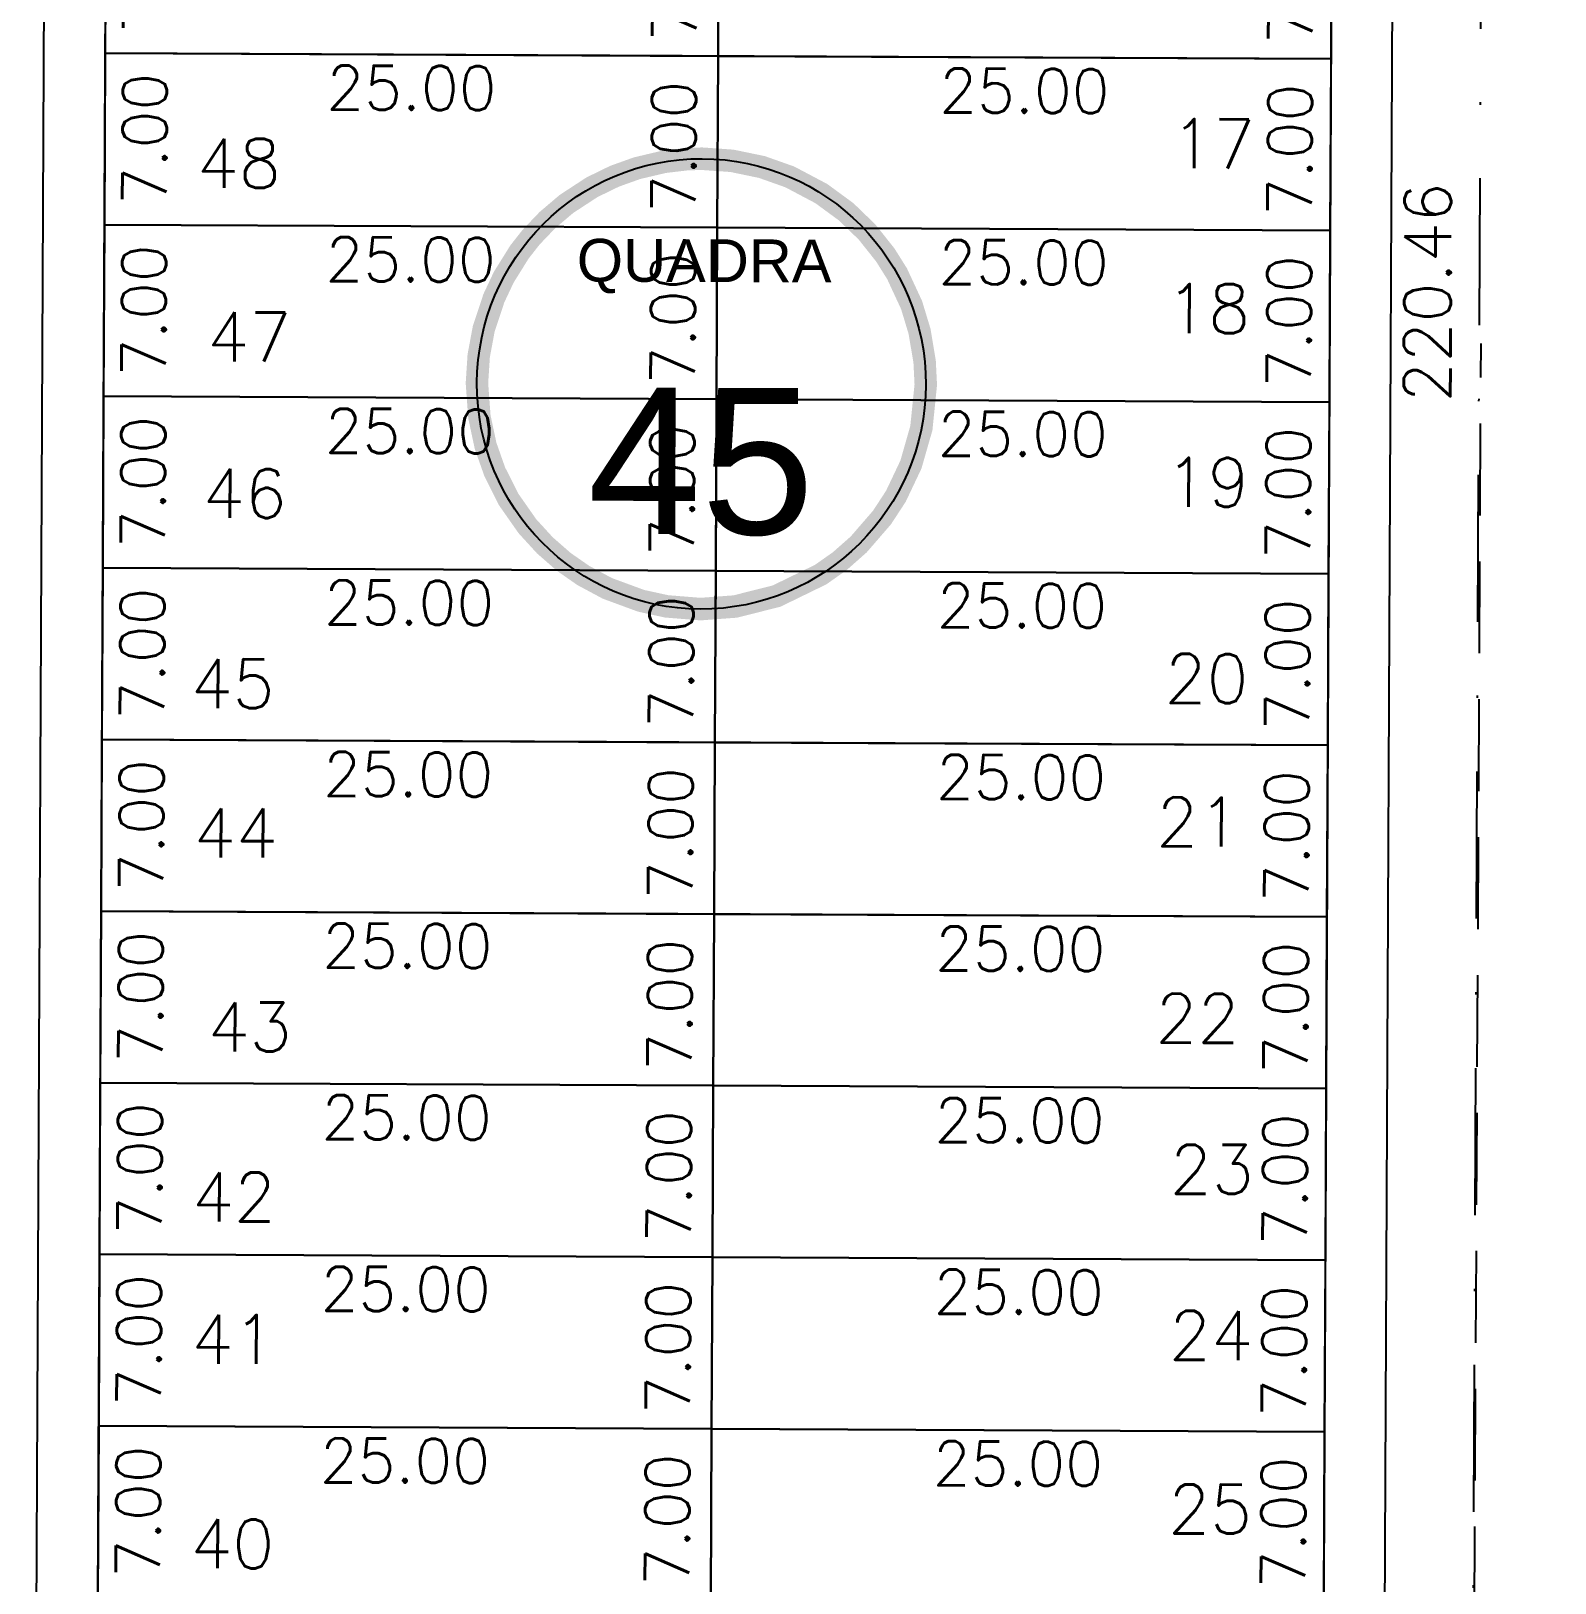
# Model space of a CAD drawing. Header units: millimetres. Extents: x -4430026 to 4783824, y 584 to 9593110.
# Drawn here: x 1752.7 to 1814.8, y 1561.2 to 1624.5 of the extents above; entities that cross this region are included whole.
import ezdxf
from ezdxf.enums import TextEntityAlignment as Align

# ---------------------------------------------------------------- set-up
doc = ezdxf.new("R2010")
doc.units = ezdxf.units.MM
for name, pattern in [('DASHDOT', [1, 0.5, -0.25, 0, -0.25]), ('HIDDEN', [0.375, 0.25, -0.125]), ('HIDDEN2', [0.1875, 0.125, -0.0625])]:
    doc.linetypes.add(name, pattern=pattern)
for name, color, linetype in [('boundary filipe', 6, 'Continuous'), ('BOUNDARY LOTES', 2, 'Continuous'), ('Calçada', 1, 'Continuous'), ('Cota', 8, 'Continuous'), ('COTAS', 8, 'Continuous'), ('Lotes', 2, 'Continuous'), ('Numero de lotes', 5, 'Continuous'), ('númeraçãoquadras', 4, 'Continuous'), ('Projeção', 8, 'HIDDEN2'), ('QUADRA', 4, 'Continuous')]:
    doc.layers.add(name, color=color, linetype=linetype)
doc.styles.add('arcad1', font='romans.shx')
doc.styles.add('ROMANS', font='romans.shx')
doc.styles.add('STYLE1', font='sanss___.ttf')
doc.dimstyles.new('BOLA100', dxfattribs={"dimscale": 0, "dimtxt": 1.9, "dimasz": 0.18, "dimexe": 0.18, "dimexo": 0.063, "dimgap": 0, "dimtad": 1, "dimzin": 4, "dimdsep": 46, "dimtxsty": 'ROMANS', "dimcen": 0.09, "dimse1": 1, "dimse2": 1, "dimsd1": 1, "dimsd2": 1, "dimclrt": 256, "dimaunit": 1, "dimadec": 4, "dimazin": 0, "dimtfac": 1.2, "dimtix": 1, "dimtmove": 2, "dimatfit": 3, "dimfxl": 1, "dimtvp": 2, "dimtolj": 1, "dimtzin": 4, "dimarcsym": 0})
doc.dimstyles.get("Standard").update_dxf_attribs({"dimtxt": 0.18, "dimasz": 0.18, "dimexe": 0.18, "dimexo": 0.0625, "dimgap": 0.09, "dimtad": 0, "dimtih": 1, "dimtoh": 1, "dimdec": 4, "dimzin": 0, "dimdsep": 46, "dimtxsty": 'Standard', "dimcen": 0.09, "dimadec": 0, "dimazin": 0, "dimtfac": 1, "dimtdec": 4, "dimtofl": 0, "dimtmove": 0, "dimatfit": 3, "dimfxl": 1, "dimtolj": 1, "dimtzin": 0, "dimarcsym": 0})

# ---------------------------------------------------------------- blocks, each defined once
blk = doc.blocks.new('NUM_quadra')
at = {"color": 6, "const_width": 0.02}
blk.add_lwpolyline([(-0.0134, 0.1996), (-0.034, 0.1971), (-0.0579, 0.1914), (-0.0779, 0.1842), (-0.0981, 0.1743), (-0.1208, 0.1594), (-0.1377, 0.145), (-0.1521, 0.1299), (-0.1625, 0.1166), (-0.1764, 0.0942), (-0.1852, 0.0754), (-0.1941, 0.0483), (-0.1985, 0.0243), (-0.2, 0), (-0.1977, -0.0299), (-0.1921, -0.0556), (-0.1839, -0.0786), (-0.1713, -0.1033), (-0.1546, -0.1269), (-0.1389, -0.1439), (-0.1219, -0.1586), (-0.1046, -0.1705), (-0.0831, -0.1819), (-0.0531, -0.1928), (-0.0302, -0.1977), (0, -0.2), (0.0309, -0.1976), (0.0677, -0.1882), (0.1069, -0.169), (0.124, -0.1569), (0.1407, -0.1421), (0.1614, -0.1181), (0.1737, -0.0992), (0.187, -0.071), (0.1962, -0.0386), (0.2, 0), (0.1989, 0.0205), (0.1943, 0.0473), (0.1871, 0.0707), (0.1741, 0.0984), (0.1635, 0.1151), (0.1472, 0.1354), (0.1285, 0.1533), (0.1063, 0.1694), (0.0782, 0.1841), (0.0533, 0.1928), (0.0267, 0.1982), (0, 0.2)], close=True, dxfattribs=at)
blk.add_circle((0, 0), 0.2)
at = {"color": 3, "insert": (-0.1114, 0.1285), "char_height": 0.038, "width": 0.2663, "attachment_point": 1, "style": 'STYLE1'}
blk.add_mtext('\\fArial|b0|i0|c0|p34;QUADRA', dxfattribs=at)
at = {"color": 3, "style": 'STYLE1'}
blk.add_attdef('00', text='', height=0.13, dxfattribs=at).set_placement((0, -0.1335), align=Align.CENTER)
blk = doc.blocks.new('*D14065')
at = {"layer": 'DEFPOINTS', "color": 0, "linetype": 'ByBlock'}
for p in [(1812.26, 1724.038), (1811.216, 1503.577), (1814.816, 1503.56)]:
    blk.add_point(p, dxfattribs=at)
at = {"layer": 'COTAS', "linetype": 'ByBlock', "insert": (1809.616, 1613.818), "char_height": 1.9, "attachment_point": 5, "rotation": 89.72858, "style": 'ROMANS'}
blk.add_mtext('\\A1;220.46', dxfattribs=at)
blk = doc.blocks.new('*D11513')
at = {"layer": 'DEFPOINTS', "color": 0}
for p in [(1780.587, 1630.247), (1780.554, 1623.247), (1807.619, 1623.119)]:
    blk.add_point(p, dxfattribs=at)
at = {"layer": 'Cota', "color": 41, "insert": (1804.036, 1626.636), "char_height": 1.8, "attachment_point": 5, "rotation": 89.72858, "style": 'ROMANS'}
blk.add_mtext('\\A1;7.00', dxfattribs=at)
blk = doc.blocks.new('*D11514')
at = {"layer": 'DEFPOINTS', "color": 0}
for p in [(1757.836, 1630.578), (1757.803, 1623.578), (1760.911, 1623.563)]:
    blk.add_point(p, dxfattribs=at)
at = {"layer": 'Cota', "color": 41, "insert": (1757.327, 1627.08), "char_height": 1.8, "attachment_point": 5, "rotation": 89.72858, "style": 'ROMANS'}
blk.add_mtext('\\A1;7.00', dxfattribs=at)
blk = doc.blocks.new('*D11515')
at = {"layer": 'DEFPOINTS', "color": 0}
for p in [(1755.459, 1630.366), (1755.426, 1623.366), (1782.491, 1623.238)]:
    blk.add_point(p, dxfattribs=at)
at = {"layer": 'Cota', "color": 41, "insert": (1778.908, 1626.755), "char_height": 1.8, "attachment_point": 5, "rotation": 89.72858, "style": 'ROMANS'}
blk.add_mtext('\\A1;7.00', dxfattribs=at)
blk = doc.blocks.new('*D11516')
at = {"layer": 'DEFPOINTS', "color": 0}
for p in [(1755.683, 1623.365), (1780.682, 1623.246), (1780.66, 1618.501)]:
    blk.add_point(p, dxfattribs=at)
at = {"layer": 'Cota', "color": 41, "insert": (1768.177, 1622.16), "char_height": 1.8, "attachment_point": 5, "rotation": 359.72858, "style": 'ROMANS'}
blk.add_mtext('\\A1;25.00', dxfattribs=at)
blk = doc.blocks.new('*D11517')
at = {"layer": 'DEFPOINTS', "color": 0}
for p in [(1780.682, 1623.246), (1805.682, 1623.128), (1805.66, 1618.382)]:
    blk.add_point(p, dxfattribs=at)
at = {"layer": 'Cota', "color": 41, "insert": (1793.177, 1622.041), "char_height": 1.8, "attachment_point": 5, "rotation": 359.72858, "style": 'ROMANS'}
blk.add_mtext('\\A1;25.00', dxfattribs=at)
blk = doc.blocks.new('*D11518')
at = {"layer": 'DEFPOINTS', "color": 0}
for p in [(1780.554, 1623.247), (1780.521, 1616.247), (1807.586, 1616.119)]:
    blk.add_point(p, dxfattribs=at)
at = {"layer": 'Cota', "color": 41, "insert": (1804.003, 1619.636), "char_height": 1.8, "attachment_point": 5, "rotation": 89.72858, "style": 'ROMANS'}
blk.add_mtext('\\A1;7.00', dxfattribs=at)
blk = doc.blocks.new('*D11519')
at = {"layer": 'DEFPOINTS', "color": 0}
for p in [(1757.803, 1623.578), (1757.77, 1616.578), (1760.878, 1616.563)]:
    blk.add_point(p, dxfattribs=at)
at = {"layer": 'Cota', "color": 41, "insert": (1757.294, 1620.08), "char_height": 1.8, "attachment_point": 5, "rotation": 89.72858, "style": 'ROMANS'}
blk.add_mtext('\\A1;7.00', dxfattribs=at)
blk = doc.blocks.new('*D11520')
at = {"layer": 'DEFPOINTS', "color": 0}
for p in [(1755.426, 1623.366), (1755.392, 1616.366), (1782.458, 1616.238)]:
    blk.add_point(p, dxfattribs=at)
at = {"layer": 'Cota', "color": 41, "insert": (1778.874, 1619.755), "char_height": 1.8, "attachment_point": 5, "rotation": 89.72858, "style": 'ROMANS'}
blk.add_mtext('\\A1;7.00', dxfattribs=at)
blk = doc.blocks.new('*D11521')
at = {"layer": 'DEFPOINTS', "color": 0}
for p in [(1755.65, 1616.365), (1780.649, 1616.247), (1780.627, 1611.501)]:
    blk.add_point(p, dxfattribs=at)
at = {"layer": 'Cota', "color": 41, "insert": (1768.144, 1615.16), "char_height": 1.8, "attachment_point": 5, "rotation": 359.72858, "style": 'ROMANS'}
blk.add_mtext('\\A1;25.00', dxfattribs=at)
blk = doc.blocks.new('*D11522')
at = {"layer": 'DEFPOINTS', "color": 0}
for p in [(1780.649, 1616.247), (1805.649, 1616.128), (1805.626, 1611.382)]:
    blk.add_point(p, dxfattribs=at)
at = {"layer": 'Cota', "color": 41, "insert": (1793.144, 1615.042), "char_height": 1.8, "attachment_point": 5, "rotation": 359.72858, "style": 'ROMANS'}
blk.add_mtext('\\A1;25.00', dxfattribs=at)
blk = doc.blocks.new('*D11523')
at = {"layer": 'DEFPOINTS', "color": 0}
for p in [(1780.521, 1616.247), (1780.488, 1609.247), (1807.553, 1609.119)]:
    blk.add_point(p, dxfattribs=at)
at = {"layer": 'Cota', "color": 41, "insert": (1803.97, 1612.636), "char_height": 1.8, "attachment_point": 5, "rotation": 89.72858, "style": 'ROMANS'}
blk.add_mtext('\\A1;7.00', dxfattribs=at)
blk = doc.blocks.new('*D11524')
at = {"layer": 'DEFPOINTS', "color": 0}
for p in [(1757.77, 1616.578), (1757.736, 1609.578), (1760.844, 1609.563)]:
    blk.add_point(p, dxfattribs=at)
at = {"layer": 'Cota', "color": 41, "insert": (1757.261, 1613.08), "char_height": 1.8, "attachment_point": 5, "rotation": 89.72858, "style": 'ROMANS'}
blk.add_mtext('\\A1;7.00', dxfattribs=at)
blk = doc.blocks.new('*D11525')
at = {"layer": 'DEFPOINTS', "color": 0}
for p in [(1755.392, 1616.366), (1755.359, 1609.366), (1782.425, 1609.238)]:
    blk.add_point(p, dxfattribs=at)
at = {"layer": 'Cota', "color": 41, "insert": (1778.841, 1612.755), "char_height": 1.8, "attachment_point": 5, "rotation": 89.72858, "style": 'ROMANS'}
blk.add_mtext('\\A1;7.00', dxfattribs=at)
blk = doc.blocks.new('*D11526')
at = {"layer": 'DEFPOINTS', "color": 0}
for p in [(1755.616, 1609.365), (1780.616, 1609.247), (1780.594, 1604.501)]:
    blk.add_point(p, dxfattribs=at)
at = {"layer": 'Cota', "color": 41, "insert": (1768.111, 1608.16), "char_height": 1.8, "attachment_point": 5, "rotation": 359.72858, "style": 'ROMANS'}
blk.add_mtext('\\A1;25.00', dxfattribs=at)
blk = doc.blocks.new('*D11527')
at = {"layer": 'DEFPOINTS', "color": 0}
for p in [(1780.616, 1609.247), (1805.616, 1609.128), (1805.593, 1604.382)]:
    blk.add_point(p, dxfattribs=at)
at = {"layer": 'Cota', "color": 41, "insert": (1793.111, 1608.042), "char_height": 1.8, "attachment_point": 5, "rotation": 359.72858, "style": 'ROMANS'}
blk.add_mtext('\\A1;25.00', dxfattribs=at)
blk = doc.blocks.new('*D11528')
at = {"layer": 'DEFPOINTS', "color": 0}
for p in [(1780.488, 1609.247), (1780.454, 1602.247), (1807.52, 1602.119)]:
    blk.add_point(p, dxfattribs=at)
at = {"layer": 'Cota', "color": 41, "insert": (1803.936, 1605.636), "char_height": 1.8, "attachment_point": 5, "rotation": 89.72858, "style": 'ROMANS'}
blk.add_mtext('\\A1;7.00', dxfattribs=at)
blk = doc.blocks.new('*D11529')
at = {"layer": 'DEFPOINTS', "color": 0}
for p in [(1757.736, 1609.578), (1757.703, 1602.578), (1760.811, 1602.563)]:
    blk.add_point(p, dxfattribs=at)
at = {"layer": 'Cota', "color": 41, "insert": (1757.228, 1606.08), "char_height": 1.8, "attachment_point": 5, "rotation": 89.72858, "style": 'ROMANS'}
blk.add_mtext('\\A1;7.00', dxfattribs=at)
blk = doc.blocks.new('*D11530')
at = {"layer": 'DEFPOINTS', "color": 0}
for p in [(1755.359, 1609.366), (1755.326, 1602.366), (1782.392, 1602.238)]:
    blk.add_point(p, dxfattribs=at)
at = {"layer": 'Cota', "color": 41, "insert": (1778.808, 1605.755), "char_height": 1.8, "attachment_point": 5, "rotation": 89.72858, "style": 'ROMANS'}
blk.add_mtext('\\A1;7.00', dxfattribs=at)
blk = doc.blocks.new('*D11531')
at = {"layer": 'DEFPOINTS', "color": 0}
for p in [(1755.583, 1602.365), (1780.583, 1602.247), (1780.56, 1597.501)]:
    blk.add_point(p, dxfattribs=at)
at = {"layer": 'Cota', "color": 41, "insert": (1768.078, 1601.16), "char_height": 1.8, "attachment_point": 5, "rotation": 359.72858, "style": 'ROMANS'}
blk.add_mtext('\\A1;25.00', dxfattribs=at)
blk = doc.blocks.new('*D11532')
at = {"layer": 'DEFPOINTS', "color": 0}
for p in [(1780.583, 1602.247), (1805.583, 1602.128), (1805.56, 1597.382)]:
    blk.add_point(p, dxfattribs=at)
at = {"layer": 'Cota', "color": 41, "insert": (1793.077, 1601.042), "char_height": 1.8, "attachment_point": 5, "rotation": 359.72858, "style": 'ROMANS'}
blk.add_mtext('\\A1;25.00', dxfattribs=at)
blk = doc.blocks.new('*D11533')
at = {"layer": 'DEFPOINTS', "color": 0}
for p in [(1780.454, 1602.247), (1780.421, 1595.247), (1807.487, 1595.119)]:
    blk.add_point(p, dxfattribs=at)
at = {"layer": 'Cota', "color": 41, "insert": (1803.903, 1598.636), "char_height": 1.8, "attachment_point": 5, "rotation": 89.72858, "style": 'ROMANS'}
blk.add_mtext('\\A1;7.00', dxfattribs=at)
blk = doc.blocks.new('*D11534')
at = {"layer": 'DEFPOINTS', "color": 0}
for p in [(1757.703, 1602.578), (1757.67, 1595.578), (1760.778, 1595.563)]:
    blk.add_point(p, dxfattribs=at)
at = {"layer": 'Cota', "color": 41, "insert": (1757.195, 1599.08), "char_height": 1.8, "attachment_point": 5, "rotation": 89.72858, "style": 'ROMANS'}
blk.add_mtext('\\A1;7.00', dxfattribs=at)
blk = doc.blocks.new('*D11535')
at = {"layer": 'DEFPOINTS', "color": 0}
for p in [(1755.326, 1602.366), (1755.293, 1595.366), (1782.358, 1595.238)]:
    blk.add_point(p, dxfattribs=at)
at = {"layer": 'Cota', "color": 41, "insert": (1778.775, 1598.755), "char_height": 1.8, "attachment_point": 5, "rotation": 89.72858, "style": 'ROMANS'}
blk.add_mtext('\\A1;7.00', dxfattribs=at)
blk = doc.blocks.new('*D11536')
at = {"layer": 'DEFPOINTS', "color": 0}
for p in [(1755.55, 1595.365), (1780.55, 1595.247), (1780.527, 1590.501)]:
    blk.add_point(p, dxfattribs=at)
at = {"layer": 'Cota', "color": 41, "insert": (1768.044, 1594.16), "char_height": 1.8, "attachment_point": 5, "rotation": 359.72858, "style": 'ROMANS'}
blk.add_mtext('\\A1;25.00', dxfattribs=at)
blk = doc.blocks.new('*D11537')
at = {"layer": 'DEFPOINTS', "color": 0}
for p in [(1780.55, 1595.247), (1805.549, 1595.128), (1805.527, 1590.383)]:
    blk.add_point(p, dxfattribs=at)
at = {"layer": 'Cota', "color": 41, "insert": (1793.044, 1594.042), "char_height": 1.8, "attachment_point": 5, "rotation": 359.72858, "style": 'ROMANS'}
blk.add_mtext('\\A1;25.00', dxfattribs=at)
blk = doc.blocks.new('*D11538')
at = {"layer": 'DEFPOINTS', "color": 0}
for p in [(1780.421, 1595.247), (1780.388, 1588.248), (1807.454, 1588.119)]:
    blk.add_point(p, dxfattribs=at)
at = {"layer": 'Cota', "color": 41, "insert": (1803.87, 1591.636), "char_height": 1.8, "attachment_point": 5, "rotation": 89.72858, "style": 'ROMANS'}
blk.add_mtext('\\A1;7.00', dxfattribs=at)
blk = doc.blocks.new('*D11539')
at = {"layer": 'DEFPOINTS', "color": 0}
for p in [(1757.67, 1595.578), (1757.637, 1588.578), (1760.745, 1588.563)]:
    blk.add_point(p, dxfattribs=at)
at = {"layer": 'Cota', "color": 41, "insert": (1757.162, 1592.08), "char_height": 1.8, "attachment_point": 5, "rotation": 89.72858, "style": 'ROMANS'}
blk.add_mtext('\\A1;7.00', dxfattribs=at)
blk = doc.blocks.new('*D11540')
at = {"layer": 'DEFPOINTS', "color": 0}
for p in [(1755.293, 1595.366), (1755.26, 1588.367), (1782.325, 1588.238)]:
    blk.add_point(p, dxfattribs=at)
at = {"layer": 'Cota', "color": 41, "insert": (1778.742, 1591.755), "char_height": 1.8, "attachment_point": 5, "rotation": 89.72858, "style": 'ROMANS'}
blk.add_mtext('\\A1;7.00', dxfattribs=at)
blk = doc.blocks.new('*D11541')
at = {"layer": 'DEFPOINTS', "color": 0}
for p in [(1755.517, 1588.365), (1780.517, 1588.247), (1780.494, 1583.501)]:
    blk.add_point(p, dxfattribs=at)
at = {"layer": 'Cota', "color": 41, "insert": (1768.011, 1587.16), "char_height": 1.8, "attachment_point": 5, "rotation": 359.72858, "style": 'ROMANS'}
blk.add_mtext('\\A1;25.00', dxfattribs=at)
blk = doc.blocks.new('*D11542')
at = {"layer": 'DEFPOINTS', "color": 0}
for p in [(1780.517, 1588.247), (1805.516, 1588.128), (1805.494, 1583.383)]:
    blk.add_point(p, dxfattribs=at)
at = {"layer": 'Cota', "color": 41, "insert": (1793.011, 1587.042), "char_height": 1.8, "attachment_point": 5, "rotation": 359.72858, "style": 'ROMANS'}
blk.add_mtext('\\A1;25.00', dxfattribs=at)
blk = doc.blocks.new('*D11543')
at = {"layer": 'DEFPOINTS', "color": 0}
for p in [(1780.388, 1588.248), (1780.355, 1581.248), (1807.42, 1581.119)]:
    blk.add_point(p, dxfattribs=at)
at = {"layer": 'Cota', "color": 41, "insert": (1803.837, 1584.636), "char_height": 1.8, "attachment_point": 5, "rotation": 89.72858, "style": 'ROMANS'}
blk.add_mtext('\\A1;7.00', dxfattribs=at)
blk = doc.blocks.new('*D11544')
at = {"layer": 'DEFPOINTS', "color": 0}
for p in [(1757.637, 1588.578), (1757.604, 1581.578), (1760.712, 1581.564)]:
    blk.add_point(p, dxfattribs=at)
at = {"layer": 'Cota', "color": 41, "insert": (1757.128, 1585.081), "char_height": 1.8, "attachment_point": 5, "rotation": 89.72858, "style": 'ROMANS'}
blk.add_mtext('\\A1;7.00', dxfattribs=at)
blk = doc.blocks.new('*D11545')
at = {"layer": 'DEFPOINTS', "color": 0}
for p in [(1755.26, 1588.367), (1755.227, 1581.367), (1782.292, 1581.238)]:
    blk.add_point(p, dxfattribs=at)
at = {"layer": 'Cota', "color": 41, "insert": (1778.709, 1584.755), "char_height": 1.8, "attachment_point": 5, "rotation": 89.72858, "style": 'ROMANS'}
blk.add_mtext('\\A1;7.00', dxfattribs=at)
blk = doc.blocks.new('*D11546')
at = {"layer": 'DEFPOINTS', "color": 0}
for p in [(1755.484, 1581.365), (1780.483, 1581.247), (1780.461, 1576.501)]:
    blk.add_point(p, dxfattribs=at)
at = {"layer": 'Cota', "color": 41, "insert": (1767.978, 1580.16), "char_height": 1.8, "attachment_point": 5, "rotation": 359.72858, "style": 'ROMANS'}
blk.add_mtext('\\A1;25.00', dxfattribs=at)
blk = doc.blocks.new('*D11547')
at = {"layer": 'DEFPOINTS', "color": 0}
for p in [(1780.483, 1581.247), (1805.483, 1581.129), (1805.461, 1576.383)]:
    blk.add_point(p, dxfattribs=at)
at = {"layer": 'Cota', "color": 41, "insert": (1792.978, 1580.042), "char_height": 1.8, "attachment_point": 5, "rotation": 359.72858, "style": 'ROMANS'}
blk.add_mtext('\\A1;25.00', dxfattribs=at)
blk = doc.blocks.new('*D11548')
at = {"layer": 'DEFPOINTS', "color": 0}
for p in [(1780.355, 1581.248), (1780.322, 1574.248), (1807.387, 1574.119)]:
    blk.add_point(p, dxfattribs=at)
at = {"layer": 'Cota', "color": 41, "insert": (1803.804, 1577.636), "char_height": 1.8, "attachment_point": 5, "rotation": 89.72858, "style": 'ROMANS'}
blk.add_mtext('\\A1;7.00', dxfattribs=at)
blk = doc.blocks.new('*D11549')
at = {"layer": 'DEFPOINTS', "color": 0}
for p in [(1757.604, 1581.578), (1757.571, 1574.578), (1760.679, 1574.564)]:
    blk.add_point(p, dxfattribs=at)
at = {"layer": 'Cota', "color": 41, "insert": (1757.095, 1578.081), "char_height": 1.8, "attachment_point": 5, "rotation": 89.72858, "style": 'ROMANS'}
blk.add_mtext('\\A1;7.00', dxfattribs=at)
blk = doc.blocks.new('*D11550')
at = {"layer": 'DEFPOINTS', "color": 0}
for p in [(1755.227, 1581.367), (1755.193, 1574.367), (1782.259, 1574.238)]:
    blk.add_point(p, dxfattribs=at)
at = {"layer": 'Cota', "color": 41, "insert": (1778.676, 1577.755), "char_height": 1.8, "attachment_point": 5, "rotation": 89.72858, "style": 'ROMANS'}
blk.add_mtext('\\A1;7.00', dxfattribs=at)
blk = doc.blocks.new('*D11551')
at = {"layer": 'DEFPOINTS', "color": 0}
for p in [(1755.451, 1574.365), (1780.45, 1574.247), (1780.428, 1569.501)]:
    blk.add_point(p, dxfattribs=at)
at = {"layer": 'Cota', "color": 41, "insert": (1767.945, 1573.16), "char_height": 1.8, "attachment_point": 5, "rotation": 359.72858, "style": 'ROMANS'}
blk.add_mtext('\\A1;25.00', dxfattribs=at)
blk = doc.blocks.new('*D11552')
at = {"layer": 'DEFPOINTS', "color": 0}
for p in [(1780.45, 1574.247), (1805.45, 1574.129), (1805.428, 1569.383)]:
    blk.add_point(p, dxfattribs=at)
at = {"layer": 'Cota', "color": 41, "insert": (1792.945, 1573.042), "char_height": 1.8, "attachment_point": 5, "rotation": 359.72858, "style": 'ROMANS'}
blk.add_mtext('\\A1;25.00', dxfattribs=at)
blk = doc.blocks.new('*D11553')
at = {"layer": 'DEFPOINTS', "color": 0}
for p in [(1780.322, 1574.248), (1780.289, 1567.248), (1807.354, 1567.12)]:
    blk.add_point(p, dxfattribs=at)
at = {"layer": 'Cota', "color": 41, "insert": (1803.771, 1570.637), "char_height": 1.8, "attachment_point": 5, "rotation": 89.72858, "style": 'ROMANS'}
blk.add_mtext('\\A1;7.00', dxfattribs=at)
blk = doc.blocks.new('*D11554')
at = {"layer": 'DEFPOINTS', "color": 0}
for p in [(1757.571, 1574.578), (1757.538, 1567.578), (1760.646, 1567.564)]:
    blk.add_point(p, dxfattribs=at)
at = {"layer": 'Cota', "color": 41, "insert": (1757.062, 1571.081), "char_height": 1.8, "attachment_point": 5, "rotation": 89.72858, "style": 'ROMANS'}
blk.add_mtext('\\A1;7.00', dxfattribs=at)
blk = doc.blocks.new('*D11555')
at = {"layer": 'DEFPOINTS', "color": 0}
for p in [(1755.193, 1574.367), (1755.16, 1567.367), (1782.226, 1567.239)]:
    blk.add_point(p, dxfattribs=at)
at = {"layer": 'Cota', "color": 41, "insert": (1778.642, 1570.756), "char_height": 1.8, "attachment_point": 5, "rotation": 89.72858, "style": 'ROMANS'}
blk.add_mtext('\\A1;7.00', dxfattribs=at)
blk = doc.blocks.new('*D11556')
at = {"layer": 'DEFPOINTS', "color": 0}
for p in [(1755.417, 1567.366), (1780.417, 1567.247), (1780.395, 1562.501)]:
    blk.add_point(p, dxfattribs=at)
at = {"layer": 'Cota', "color": 41, "insert": (1767.912, 1566.16), "char_height": 1.8, "attachment_point": 5, "rotation": 359.72858, "style": 'ROMANS'}
blk.add_mtext('\\A1;25.00', dxfattribs=at)
blk = doc.blocks.new('*D11557')
at = {"layer": 'DEFPOINTS', "color": 0}
for p in [(1780.417, 1567.247), (1805.417, 1567.129), (1805.394, 1562.383)]:
    blk.add_point(p, dxfattribs=at)
at = {"layer": 'Cota', "color": 41, "insert": (1792.912, 1566.042), "char_height": 1.8, "attachment_point": 5, "rotation": 359.72858, "style": 'ROMANS'}
blk.add_mtext('\\A1;25.00', dxfattribs=at)
blk = doc.blocks.new('*D11558')
at = {"layer": 'DEFPOINTS', "color": 0}
for p in [(1780.289, 1567.248), (1780.255, 1560.248), (1807.321, 1560.12)]:
    blk.add_point(p, dxfattribs=at)
at = {"layer": 'Cota', "color": 41, "insert": (1803.737, 1563.637), "char_height": 1.8, "attachment_point": 5, "rotation": 89.72858, "style": 'ROMANS'}
blk.add_mtext('\\A1;7.00', dxfattribs=at)
blk = doc.blocks.new('*D11559')
at = {"layer": 'DEFPOINTS', "color": 0}
for p in [(1757.538, 1567.578), (1757.504, 1560.578), (1760.612, 1560.564)]:
    blk.add_point(p, dxfattribs=at)
at = {"layer": 'Cota', "color": 41, "insert": (1757.029, 1564.081), "char_height": 1.8, "attachment_point": 5, "rotation": 89.72858, "style": 'ROMANS'}
blk.add_mtext('\\A1;7.00', dxfattribs=at)
blk = doc.blocks.new('*D11560')
at = {"layer": 'DEFPOINTS', "color": 0}
for p in [(1755.16, 1567.367), (1755.127, 1560.367), (1782.193, 1560.239)]:
    blk.add_point(p, dxfattribs=at)
at = {"layer": 'Cota', "color": 41, "insert": (1778.609, 1563.756), "char_height": 1.8, "attachment_point": 5, "rotation": 89.72858, "style": 'ROMANS'}
blk.add_mtext('\\A1;7.00', dxfattribs=at)
blk = doc.blocks.new('*D8598')
at = {"layer": 'DEFPOINTS', "color": 0, "linetype": 'ByBlock'}
for p in [(1812.26, 1724.038), (1811.216, 1503.577), (1814.816, 1503.56)]:
    blk.add_point(p, dxfattribs=at)
at = {"layer": 'COTAS', "linetype": 'ByBlock', "insert": (1809.616, 1613.818), "char_height": 1.9, "attachment_point": 5, "rotation": 89.72858, "style": 'ROMANS'}
blk.add_mtext('\\A1;220.46', dxfattribs=at)

msp = doc.modelspace()

# ---------------------------------------------------------------- linework, layer by layer
at = {"layer": 'boundary filipe', "elevation": 2.439}
msp.add_lwpolyline([(1755.143, 1509.35), (1756.111, 1713.854), (1806.111, 1713.617), (1805.145, 1509.642), (1755.143, 1509.35)], dxfattribs=at)
at = {"layer": 'BOUNDARY LOTES', "elevation": 2.439}
for points in [[(1780.717, 1630.46), (1755.717, 1630.578), (1755.684, 1623.578), (1780.683, 1623.46)], [(1805.716, 1630.341), (1780.717, 1630.46), (1780.683, 1623.46), (1805.683, 1623.342)], [(1780.683, 1623.46), (1755.684, 1623.578), (1755.651, 1616.578), (1780.65, 1616.46)], [(1805.683, 1623.342), (1780.683, 1623.46), (1780.65, 1616.46), (1805.65, 1616.342)], [(1780.65, 1616.46), (1755.651, 1616.578), (1755.617, 1609.579), (1780.617, 1609.46)], [(1805.65, 1616.342), (1780.65, 1616.46), (1780.617, 1609.46), (1805.617, 1609.342)], [(1780.617, 1609.46), (1755.617, 1609.579), (1755.584, 1602.579), (1780.584, 1602.46)], [(1805.617, 1609.342), (1780.617, 1609.46), (1780.584, 1602.46), (1805.584, 1602.342)], [(1780.584, 1602.46), (1755.584, 1602.579), (1755.551, 1595.579), (1780.551, 1595.46)], [(1805.584, 1602.342), (1780.584, 1602.46), (1780.551, 1595.46), (1805.551, 1595.342)], [(1780.551, 1595.46), (1755.551, 1595.579), (1755.518, 1588.579), (1780.518, 1588.46)], [(1805.551, 1595.342), (1780.551, 1595.46), (1780.518, 1588.46), (1805.517, 1588.342)], [(1780.518, 1588.46), (1755.518, 1588.579), (1755.485, 1581.579), (1780.484, 1581.46)], [(1805.517, 1588.342), (1780.518, 1588.46), (1780.484, 1581.46), (1805.484, 1581.342)], [(1780.484, 1581.46), (1755.485, 1581.579), (1755.452, 1574.579), (1780.451, 1574.461)], [(1805.484, 1581.342), (1780.484, 1581.46), (1780.451, 1574.461), (1805.451, 1574.342)], [(1780.451, 1574.461), (1755.452, 1574.579), (1755.418, 1567.579), (1780.418, 1567.461)], [(1805.451, 1574.342), (1780.451, 1574.461), (1780.418, 1567.461), (1805.418, 1567.342)], [(1780.418, 1567.461), (1755.418, 1567.579), (1755.385, 1560.579), (1780.385, 1560.461)], [(1805.418, 1567.342), (1780.418, 1567.461), (1780.385, 1560.461), (1805.385, 1560.342)]]:
    msp.add_lwpolyline(points, close=True, dxfattribs=at)
at = {"layer": 'Calçada'}
for p, q in [((1752.659, 1512.899, 2.439), (1753.595, 1710.366, 2.439)), ((1807.661, 1513.093, 2.439), (1808.594, 1710.105, 2.439))]:
    msp.add_line(p, q, dxfattribs=at)
at = {"layer": 'Lotes'}
for p, q in [((1780.144, 1509.496, 2.439), (1781.111, 1713.736, 2.439)), ((1805.683, 1623.342, 2.439), (1755.684, 1623.578, 2.439)), ((1805.65, 1616.342, 2.439), (1755.651, 1616.578, 2.439)), ((1805.617, 1609.342, 2.439), (1755.617, 1609.579, 2.439)), ((1805.584, 1602.342, 2.439), (1755.584, 1602.579, 2.439)), ((1805.551, 1595.342, 2.439), (1755.551, 1595.579, 2.439)), ((1805.517, 1588.342, 2.439), (1755.518, 1588.579, 2.439)), ((1805.484, 1581.342, 2.439), (1755.485, 1581.579, 2.439)), ((1805.451, 1574.342, 2.439), (1755.452, 1574.579, 2.439)), ((1805.418, 1567.342, 2.439), (1755.418, 1567.579, 2.439))]:
    msp.add_line(p, q, dxfattribs=at)
at = {"layer": 'Projeção', "linetype": 'DASHDOT', "ltscale": 12}
msp.add_line((1811.216, 1503.577, 2.439), (1813.304, 1944.271, 2.439), dxfattribs=at)
at = {"layer": 'Projeção', "linetype": 'HIDDEN', "ltscale": 15}
msp.add_line((1811.244, 1503.473, 103.708), (1811.8, 1611.739, 103.708), dxfattribs=at)
at = {"layer": 'QUADRA', "elevation": 2.439}
msp.add_lwpolyline([(1755.143, 1509.35), (1756.111, 1713.854), (1806.111, 1713.617), (1805.145, 1509.642), (1755.143, 1509.35)], dxfattribs=at)

# ---------------------------------------------------------------- block references
at = {"layer": 'númeraçãoquadras', "linetype": 'ByBlock', "extrusion": (0.084423, -0.000343131, 0.99643)}
ref = msp.add_blockref('NUM_quadra', (1617.307, -1766.904, 152.151), dxfattribs=dict(at, xscale=45.93175888062505, yscale=45.93175888063583, zscale=45.9317585301846, rotation=270.0385460290153))
ref.add_attrib('00', '45', dxfattribs={"layer": '0', "color": 3, "extrusion": (0.084423, -0.000343131, 0.99643), "height": 5.9711, "rotation": 270.03855, "style": 'STYLE1'}).set_placement((1611.176, -1766.909, 152.151), align=Align.CENTER)

# ---------------------------------------------------------------- texts
at = {"layer": 'Numero de lotes', "style": 'arcad1'}
for s, p in [('17', (1800.87, 1619.882, 2.439)), ('48', (1761.135, 1619.085, 2.439)), ('18', (1800.677, 1613.156, 2.439)), ('47', (1761.558, 1612.003, 2.439)), ('19', (1800.643, 1606.073, 2.439)), ('46', (1761.375, 1605.613, 2.439)), ('45', (1760.882, 1597.856, 2.439)), ('20', (1800.606, 1598.065, 2.439)), ('21', (1800.27, 1592.216, 2.439)), ('44', (1761.005, 1591.769, 2.439)), ('43', (1761.577, 1583.854, 2.439)), ('22', (1800.232, 1584.208, 2.439)), ('23', (1800.819, 1578.046, 2.439)), ('42', (1760.935, 1576.92, 2.439)), ('41', (1760.908, 1571.112, 2.439)), ('24', (1800.787, 1571.271, 2.439)), ('25', (1800.753, 1564.188, 2.439)), ('40', (1760.868, 1562.77, 2.439))]:
    msp.add_text(s, height=2, rotation=359.72858, dxfattribs=at).set_placement(p, align=Align.MIDDLE_CENTER)

# ---------------------------------------------------------------- dimensions: what is measured, and where the dimension line sits
at = {"layer": 'Cota'}
for p1, p2, distance, picture, middle in [((1755.459, 1630.366, 2.439), (1755.426, 1623.366, 2.439), 27.066, '*D11515', (1778.908, 1626.755, 2.439)), ((1757.836, 1630.578, 2.439), (1757.803, 1623.578, 2.439), 3.108, '*D11514', (1757.327, 1627.08, 2.439)), ((1780.587, 1630.247, 2.439), (1780.554, 1623.247, 2.439), 27.066, '*D11513', (1804.036, 1626.636, 2.439)), ((1755.426, 1623.366, 2.439), (1755.392, 1616.366, 2.439), 27.066, '*D11520', (1778.874, 1619.755, 2.439)), ((1755.683, 1623.365, 2.439), (1780.682, 1623.246, 2.439), -4.746, '*D11516', (1768.177, 1622.16, 2.439)), ((1757.803, 1623.578, 2.439), (1757.77, 1616.578, 2.439), 3.108, '*D11519', (1757.294, 1620.08, 2.439)), ((1780.554, 1623.247, 2.439), (1780.521, 1616.247, 2.439), 27.066, '*D11518', (1804.003, 1619.636, 2.439)), ((1755.392, 1616.366, 2.439), (1755.359, 1609.366, 2.439), 27.066, '*D11525', (1778.841, 1612.755, 2.439)), ((1755.65, 1616.365, 2.439), (1780.649, 1616.247, 2.439), -4.746, '*D11521', (1768.144, 1615.16, 2.439)), ((1757.77, 1616.578, 2.439), (1757.736, 1609.578, 2.439), 3.108, '*D11524', (1757.261, 1613.08, 2.439)), ((1780.521, 1616.247, 2.439), (1780.488, 1609.247, 2.439), 27.066, '*D11523', (1803.97, 1612.636, 2.439)), ((1755.359, 1609.366, 2.439), (1755.326, 1602.366, 2.439), 27.066, '*D11530', (1778.808, 1605.755, 2.439)), ((1755.616, 1609.365, 2.439), (1780.616, 1609.247, 2.439), -4.746, '*D11526', (1768.111, 1608.16, 2.439)), ((1757.736, 1609.578, 2.439), (1757.703, 1602.578, 2.439), 3.108, '*D11529', (1757.228, 1606.08, 2.439)), ((1780.488, 1609.247, 2.439), (1780.454, 1602.247, 2.439), 27.066, '*D11528', (1803.936, 1605.636, 2.439)), ((1755.326, 1602.366, 2.439), (1755.293, 1595.366, 2.439), 27.066, '*D11535', (1778.775, 1598.755, 2.439)), ((1755.583, 1602.365, 2.439), (1780.583, 1602.247, 2.439), -4.746, '*D11531', (1768.078, 1601.16, 2.439)), ((1757.703, 1602.578, 2.439), (1757.67, 1595.578, 2.439), 3.108, '*D11534', (1757.195, 1599.08, 2.439)), ((1780.454, 1602.247, 2.439), (1780.421, 1595.247, 2.439), 27.066, '*D11533', (1803.903, 1598.636, 2.439)), ((1755.293, 1595.366, 2.439), (1755.26, 1588.367, 2.439), 27.066, '*D11540', (1778.742, 1591.755, 2.439)), ((1755.55, 1595.365, 2.439), (1780.55, 1595.247, 2.439), -4.746, '*D11536', (1768.044, 1594.16, 2.439)), ((1757.67, 1595.578, 2.439), (1757.637, 1588.578, 2.439), 3.108, '*D11539', (1757.162, 1592.08, 2.439)), ((1780.421, 1595.247, 2.439), (1780.388, 1588.248, 2.439), 27.066, '*D11538', (1803.87, 1591.636, 2.439)), ((1757.637, 1588.578, 2.439), (1757.604, 1581.578, 2.439), 3.108, '*D11544', (1757.128, 1585.081, 2.439)), ((1755.26, 1588.367, 2.439), (1755.227, 1581.367, 2.439), 27.066, '*D11545', (1778.709, 1584.755, 2.439)), ((1755.517, 1588.365, 2.439), (1780.517, 1588.247, 2.439), -4.746, '*D11541', (1768.011, 1587.16, 2.439)), ((1780.388, 1588.248, 2.439), (1780.355, 1581.248, 2.439), 27.066, '*D11543', (1803.837, 1584.636, 2.439)), ((1757.604, 1581.578, 2.439), (1757.571, 1574.578, 2.439), 3.108, '*D11549', (1757.095, 1578.081, 2.439)), ((1755.227, 1581.367, 2.439), (1755.193, 1574.367, 2.439), 27.066, '*D11550', (1778.676, 1577.755, 2.439)), ((1755.484, 1581.365, 2.439), (1780.483, 1581.247, 2.439), -4.746, '*D11546', (1767.978, 1580.16, 2.439)), ((1780.355, 1581.248, 2.439), (1780.322, 1574.248, 2.439), 27.066, '*D11548', (1803.804, 1577.636, 2.439)), ((1757.571, 1574.578, 2.439), (1757.538, 1567.578, 2.439), 3.108, '*D11554', (1757.062, 1571.081, 2.439)), ((1755.193, 1574.367, 2.439), (1755.16, 1567.367, 2.439), 27.066, '*D11555', (1778.642, 1570.756, 2.439)), ((1755.451, 1574.365, 2.439), (1780.45, 1574.247, 2.439), -4.746, '*D11551', (1767.945, 1573.16, 2.439)), ((1780.322, 1574.248, 2.439), (1780.289, 1567.248, 2.439), 27.066, '*D11553', (1803.771, 1570.637, 2.439)), ((1757.538, 1567.578, 2.439), (1757.504, 1560.578, 2.439), 3.108, '*D11559', (1757.029, 1564.081, 2.439)), ((1755.16, 1567.367, 2.439), (1755.127, 1560.367, 2.439), 27.066, '*D11560', (1778.609, 1563.756, 2.439)), ((1755.417, 1567.366, 2.439), (1780.417, 1567.247, 2.439), -4.746, '*D11556', (1767.912, 1566.16, 2.439)), ((1780.289, 1567.248, 2.439), (1780.255, 1560.248, 2.439), 27.066, '*D11558', (1803.737, 1563.637, 2.439))]:
    dim = msp.add_aligned_dim(p1=p1, p2=p2, distance=distance, dimstyle='Standard', override={"dimtxt": 1.8, "dimexo": 0.063, "dimgap": 0, "dimtih": 0, "dimtoh": 0, "dimdec": 2, "dimzin": 4, "dimtxsty": 'ROMANS', "dimse1": 1, "dimse2": 1, "dimsd1": 1, "dimsd2": 1, "dimclrt": 41, "dimtfac": 1.2, "dimtdec": 2, "dimtix": 1, "dimtofl": 1, "dimtmove": 2, "dimfxl": 0.18, "dimfxlon": 1, "dimtvp": 2, "dimtzin": 4}, dxfattribs=at)
    dim.commit()
    dim.dimension.update_dxf_attribs({"geometry": picture, "text_midpoint": middle})
for base, p1, p2, picture, middle in [((1805.66, 1618.382, 2.439), (1780.682, 1623.246, 2.439), (1805.682, 1623.128, 2.439), '*D11517', (1793.177, 1622.041, 2.439)), ((1805.626, 1611.382, 2.439), (1780.649, 1616.247, 2.439), (1805.649, 1616.128, 2.439), '*D11522', (1793.144, 1615.042, 2.439)), ((1805.593, 1604.382, 2.439), (1780.616, 1609.247, 2.439), (1805.616, 1609.128, 2.439), '*D11527', (1793.111, 1608.042, 2.439)), ((1805.56, 1597.382, 2.439), (1780.583, 1602.247, 2.439), (1805.583, 1602.128, 2.439), '*D11532', (1793.077, 1601.042, 2.439)), ((1805.527, 1590.383, 2.439), (1780.55, 1595.247, 2.439), (1805.549, 1595.128, 2.439), '*D11537', (1793.044, 1594.042, 2.439)), ((1805.494, 1583.383, 2.439), (1780.517, 1588.247, 2.439), (1805.516, 1588.128, 2.439), '*D11542', (1793.011, 1587.042, 2.439)), ((1805.461, 1576.383, 2.439), (1780.483, 1581.247, 2.439), (1805.483, 1581.129, 2.439), '*D11547', (1792.978, 1580.042, 2.439)), ((1805.428, 1569.383, 2.439), (1780.45, 1574.247, 2.439), (1805.45, 1574.129, 2.439), '*D11552', (1792.945, 1573.042, 2.439)), ((1805.394, 1562.383, 2.439), (1780.417, 1567.247, 2.439), (1805.417, 1567.129, 2.439), '*D11557', (1792.912, 1566.042, 2.439))]:
    dim = msp.add_linear_dim(base=base, p1=p1, p2=p2, angle=179.72858, dimstyle='Standard', override={"dimtxt": 1.8, "dimexo": 0.063, "dimgap": 0, "dimtih": 0, "dimtoh": 0, "dimdec": 2, "dimzin": 4, "dimtxsty": 'ROMANS', "dimse1": 1, "dimse2": 1, "dimsd1": 1, "dimsd2": 1, "dimclrt": 41, "dimtfac": 1.2, "dimtdec": 2, "dimtix": 1, "dimtofl": 1, "dimtmove": 2, "dimfxl": 0.18, "dimfxlon": 1, "dimtvp": 2, "dimtzin": 4}, dxfattribs=at)
    dim.commit()
    dim.dimension.update_dxf_attribs({"geometry": picture, "text_midpoint": middle})
at = {"layer": 'COTAS', "linetype": 'ByBlock'}
for picture in ['*D14065', '*D8598']:
    dim = msp.add_linear_dim(base=(1814.816, 1503.56, 2.439), p1=(1812.26, 1724.038, 2.439), p2=(1811.216, 1503.577, 2.439), angle=269.72858, dimstyle='BOLA100', override={"dimscale": 1, "dimfxl": 0.18}, dxfattribs=at)
    dim.commit()
    dim.dimension.update_dxf_attribs({"geometry": picture, "text_midpoint": (1809.616, 1613.818, 2.439), "dimtype": 161})

doc.saveas('drawing.dxf')
